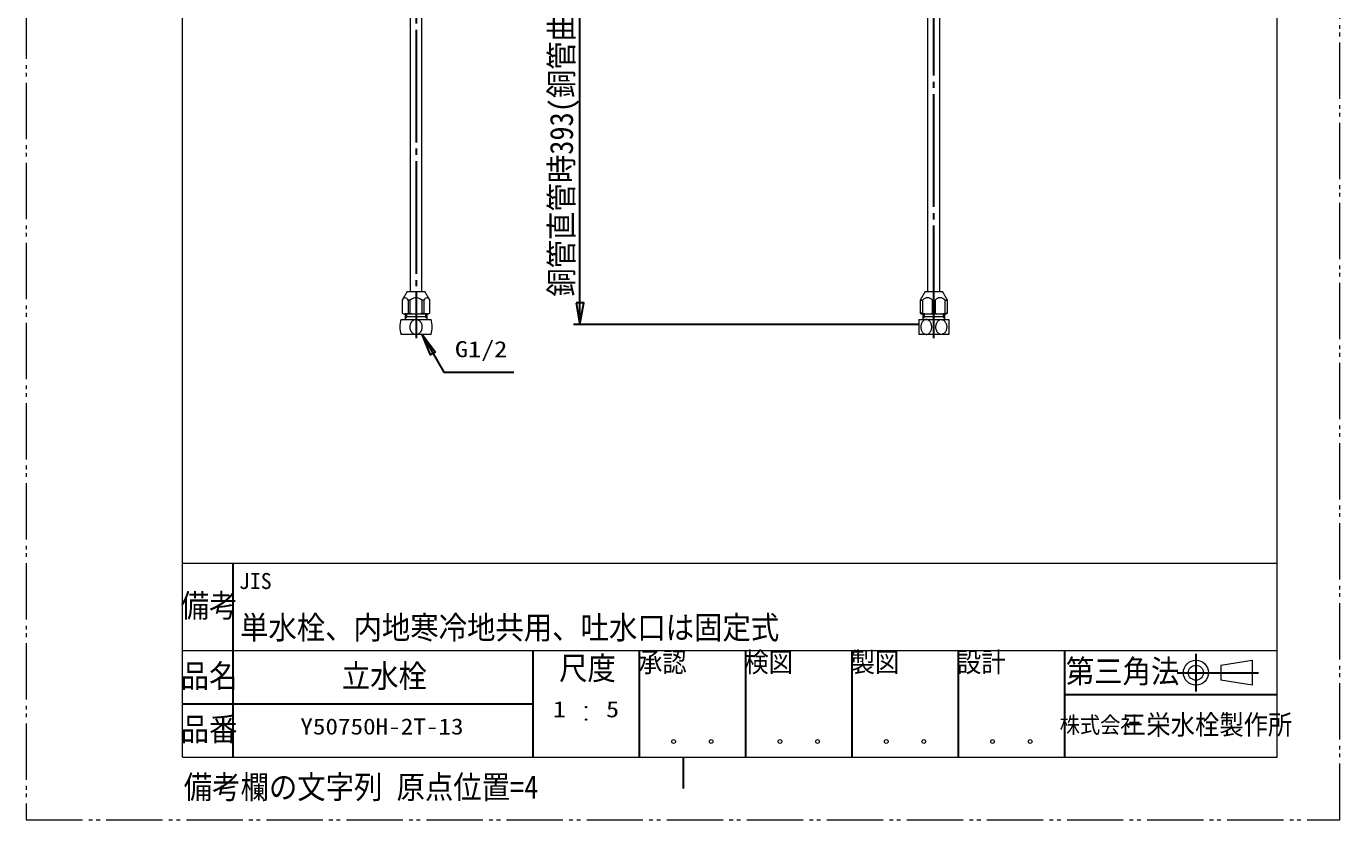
# Model space of a CAD drawing. Units: millimetres at full size, sheet at 1:5; details may follow other scales. Extents: x -1050 to 0, y -742 to 742.
# Drawn here: x -1050 to 0, y -742 to -108 of the extents above; entities that cross this region are included whole.
import ezdxf
from ezdxf.enums import TextEntityAlignment as Align

# ---------------------------------------------------------------- set-up
doc = ezdxf.new("R2010")
doc.units = ezdxf.units.MM
doc.header["$LTSCALE"] = 5
doc.linetypes.add('DOUBLE_CHAIN2', pattern=[12.8, 9, -1, 0.6, -0.6, 0.6, -1])
doc.linetypes.add('LONG_CHAIN', pattern=[21, 18, -1, 1, -1])
doc.layers.add('0-0_Y50750H-2T', color=7, linetype='Continuous', lineweight=15)
doc.styles.add('ＭＳ ゴシック', font='')
doc.styles.add('ＭＳ 明朝', font='')
doc.styles.get('ＭＳ ゴシック').set_extended_font_data('MS Gothic')
doc.styles.get('ＭＳ 明朝').set_extended_font_data('MS Mincho')

msp = doc.modelspace()

# ---------------------------------------------------------------- linework, layer by layer
at = {"layer": '0-0_Y50750H-2T', "color": 4, "linetype": 'DOUBLE_CHAIN2'}
for p, q in [((-1050, 742.5), (-1050, -742.5)), ((0, -742.5), (0, 742.5)), ((-1050, -742.5), (0, -742.5))]:
    msp.add_line(p, q, dxfattribs=at)
at = {"layer": '0-0_Y50750H-2T', "color": 2, "linetype": 'LONG_CHAIN', "lineweight": 30}
for p, q in [((-738.408, 308.803), (-738.408, -357.721)), ((-324.508, -357.721), (-324.508, 3.2)), ((-115, -610), (-115, -640)), ((-130, -625), (-65, -625))]:
    msp.add_line(p, q, dxfattribs=at)
at = {"layer": '0-0_Y50750H-2T', "color": 2, "lineweight": 30}
for p, q in [((-607.408, -346.8), (-607.408, 48.7)), ((-746.367, -340.721), (-746.908, -341.658)), ((-746.367, -337.765), (-746.367, -340.721)), ((-730.449, -340.721), (-730.449, -337.765)), ((-729.908, -341.658), (-730.449, -340.721)), ((-332.471, -340.721), (-333.012, -341.658)), ((-332.471, -337.765), (-332.471, -340.721)), ((-316.553, -340.721), (-316.553, -337.765)), ((-316.012, -341.658), (-316.553, -340.721)), ((-336.508, -346.8), (-612.408, -346.8)), ((-885, -537.5), (-885, -607.5)), ((-885, -607.5), (-885, -692.5)), ((-645, -607.5), (-645, -692.5)), ((-560, -607.5), (-560, -692.5)), ((-475, -607.5), (-475, -692.5)), ((-390, -607.5), (-390, -692.5)), ((-305, -607.5), (-305, -692.5)), ((-220, -607.5), (-220, -692.5)), ((-925, -650), (-645, -650)), ((-220, -642.5), (-50, -642.5)), ((-525, -692.5), (-525, -717.5))]:
    msp.add_line(p, q, dxfattribs=at)
at = {"layer": '0-0_Y50750H-2T'}
for p, q in [((-925, -692.5), (-925, 0)), ((-743.158, 3.404), (-743.158, -320.24)), ((-733.658, -320.24), (-733.658, 3.404)), ((-329.258, -320.24), (-329.258, 3.2)), ((-319.758, -320.24), (-319.758, 3.2)), ((-50, -692.5), (-50, 0)), ((-745.408, -320.24), (-738.408, -320.24)), ((-738.408, -320.24), (-731.408, -320.24)), ((-331.508, -320.24), (-335.508, -327.168)), ((-313.508, -327.168), (-317.508, -320.24)), ((-335.508, -327.168), (-335.508, -337.663)), ((-325.54, -337.663), (-325.54, -327.168)), ((-315.54, -327.168), (-313.508, -327.168)), ((-315.54, -337.663), (-315.54, -327.168)), ((-313.508, -337.663), (-313.508, -327.168)), ((-750.379, -342.721), (-738.408, -342.721)), ((-749.408, -337.663), (-748.408, -338.24)), ((-748.408, -338.24), (-738.408, -338.24)), ((-746.908, -342.721), (-746.908, -337.765)), ((-738.408, -340.721), (-746.908, -340.721)), ((-738.408, -338.24), (-728.408, -338.24)), ((-729.908, -340.721), (-738.408, -340.721)), ((-738.408, -342.721), (-726.438, -342.721)), ((-729.908, -337.765), (-729.908, -342.721)), ((-728.408, -338.24), (-727.408, -337.663)), ((-336.508, -342.721), (-324.512, -342.721)), ((-336.508, -342.721), (-336.508, -346.8)), ((-333.477, -337.663), (-335.508, -337.663)), ((-333.012, -342.721), (-333.012, -337.765)), ((-324.512, -340.721), (-333.012, -340.721)), ((-325.54, -337.663), (-323.477, -337.663)), ((-316.012, -340.721), (-324.512, -340.721)), ((-324.512, -342.721), (-312.508, -342.721)), ((-316.012, -337.765), (-316.012, -342.721)), ((-315.54, -337.663), (-313.508, -337.663)), ((-312.508, -342.721), (-312.508, -354.721)), ((-743.258, -354.721), (-750.379, -354.721)), ((-726.438, -354.721), (-733.558, -354.721)), ((-336.508, -346.8), (-336.508, -354.721)), ((-324.508, -354.721), (-336.508, -354.721)), ((-312.508, -354.721), (-324.508, -354.721)), ((-925, -537.5), (-50, -537.5)), ((-50, -607.5), (-925, -607.5)), ((-95, -619), (-70, -615)), ((-95, -619), (-95, -631)), ((-70, -615), (-70, -635)), ((-70, -635), (-95, -631)), ((-925, -692.5), (-525, -692.5)), ((-525, -692.5), (-50, -692.5))]:
    msp.add_line(p, q, dxfattribs=at)
for points in [[(-745.408, -320.24), (-749.408, -327.168), (-749.408, -337.663)], [(-727.408, -337.663), (-727.408, -327.168), (-731.408, -320.24)], [(-331.508, -320.24), (-324.508, -320.24), (-317.508, -320.24)], [(-335.508, -327.168), (-333.477, -327.168), (-333.477, -337.663)], [(-325.54, -327.168), (-323.477, -327.168), (-323.477, -337.663)], [(-335.508, -337.663), (-334.508, -338.24), (-324.508, -338.24)], [(-330.887, -342.828), (-331.383, -342.927), (-331.858, -343.1), (-332.304, -343.338), (-332.716, -343.632), (-333.09, -343.972), (-333.426, -344.35), (-333.724, -344.759), (-333.984, -345.193), (-334.207, -345.646), (-334.396, -346.116), (-334.55, -346.597), (-334.67, -347.089), (-334.758, -347.587), (-334.814, -348.09), (-334.837, -348.595), (-334.83, -349.101), (-334.79, -349.605), (-334.718, -350.106), (-334.614, -350.601), (-334.477, -351.087), (-334.306, -351.564), (-334.1, -352.026), (-333.858, -352.47), (-333.58, -352.892), (-333.263, -353.286), (-332.908, -353.646), (-332.515, -353.964), (-332.085, -354.231), (-331.624, -354.438), (-331.137, -354.575), (-330.635, -354.635), (-330.13, -354.615), (-329.634, -354.516), (-329.159, -354.343), (-328.713, -354.105), (-328.301, -353.811), (-327.927, -353.471), (-327.591, -353.093), (-327.293, -352.684)], [(-327.293, -352.684), (-327.033, -352.25), (-326.809, -351.797), (-326.621, -351.327), (-326.467, -350.845), (-326.346, -350.354), (-326.259, -349.856), (-326.203, -349.353), (-326.179, -348.848), (-326.187, -348.342), (-326.227, -347.838), (-326.298, -347.337), (-326.402, -346.842), (-326.539, -346.355), (-326.711, -345.879), (-326.916, -345.417), (-327.158, -344.973), (-327.437, -344.551), (-327.754, -344.157), (-328.109, -343.797), (-328.502, -343.479), (-328.931, -343.212), (-329.393, -343.005), (-329.88, -342.868), (-330.382, -342.807), (-330.887, -342.828)], [(-324.508, -338.24), (-314.508, -338.24), (-313.508, -337.663)], [(-321.724, -352.684), (-321.984, -352.25), (-322.207, -351.797), (-322.396, -351.327), (-322.55, -350.845), (-322.67, -350.354), (-322.758, -349.856), (-322.814, -349.353), (-322.837, -348.848), (-322.83, -348.342), (-322.79, -347.838), (-322.718, -347.337), (-322.614, -346.842), (-322.477, -346.355), (-322.306, -345.879), (-322.1, -345.417), (-321.858, -344.973), (-321.58, -344.551), (-321.263, -344.157), (-320.908, -343.797), (-320.515, -343.479), (-320.085, -343.212), (-319.624, -343.005), (-319.137, -342.868), (-318.635, -342.807), (-318.13, -342.828)], [(-318.13, -342.828), (-317.634, -342.927), (-317.159, -343.1), (-316.713, -343.338), (-316.301, -343.632), (-315.927, -343.972), (-315.591, -344.35), (-315.293, -344.759), (-315.033, -345.193), (-314.809, -345.646), (-314.621, -346.116), (-314.467, -346.597), (-314.346, -347.089), (-314.259, -347.587), (-314.203, -348.09), (-314.179, -348.595), (-314.187, -349.101), (-314.227, -349.605), (-314.298, -350.106), (-314.402, -350.601), (-314.539, -351.087), (-314.711, -351.564), (-314.916, -352.026), (-315.158, -352.47), (-315.437, -352.892), (-315.754, -353.286), (-316.109, -353.646), (-316.502, -353.964), (-316.931, -354.231), (-317.393, -354.438), (-317.88, -354.575), (-318.382, -354.635), (-318.887, -354.615), (-319.383, -354.516), (-319.858, -354.343), (-320.304, -354.105), (-320.716, -353.811), (-321.09, -353.471), (-321.426, -353.093), (-321.724, -352.684)], [(-733.558, -354.721), (-738.408, -354.721), (-743.258, -354.721)]]:
    msp.add_lwpolyline(points, dxfattribs=at)
for points in [[(-744.777, -327.168), (-744.777, -337.663), (-742.991, -337.663), (-742.991, -327.168)], [(-732.039, -327.168), (-733.826, -327.168), (-733.826, -337.663), (-732.039, -337.663)]]:
    msp.add_lwpolyline(points, close=True, dxfattribs=at)
at = {"layer": '0-0_Y50750H-2T', "color": 2, "lineweight": 30}
for points in [[(-610.494, -329.3), (-607.408, -346.8), (-604.323, -329.3)], [(-610.494, -329.3), (-607.408, -346.8), (-604.323, -329.3)], [(-722.813, -368.725), (-726.804, -371.029), (-733.558, -354.721)]]:
    msp.add_lwpolyline(points, close=True, dxfattribs=at)
msp.add_lwpolyline([(-733.558, -354.721), (-716.238, -384.721), (-660.305, -384.721)], dxfattribs=at)
at = {"layer": '0-0_Y50750H-2T'}
for centre, radius in [((-115, -625), 10), ((-115, -625), 6), ((-532.5, -680), 1.5), ((-502.5, -680), 1.5), ((-447.5, -680), 1.5), ((-417.5, -680), 1.5), ((-362.5, -680), 1.5), ((-332.5, -680), 1.5), ((-277.5, -680), 1.5), ((-247.5, -680), 1.5)]:
    msp.add_circle(centre, radius, dxfattribs=at)
at = {"layer": '0-0_Y50750H-2T', "linetype": 'LONG_CHAIN'}
for centre in [(-602.5, -652.5), (-602.5, -662.5)]:
    msp.add_circle(centre, 0.5, dxfattribs=at)
at = {"layer": '0-0_Y50750H-2T'}
for centre, radius, start, end in [((-747.093, -327.847), 2.413, 16.34871, 163.65129), ((-738.408, -332.364), 6.928, 90, 131.40962), ((-738.408, -332.364), 6.928, 48.59038, 90), ((-729.724, -327.847), 2.413, 16.34871, 163.65129), ((-329.508, -330.848), 5.412, 42.83555, 137.16445), ((-319.508, -330.848), 5.412, 42.83555, 137.16445), ((-733.408, -348.721), 18, 160.52878, 199.47122), ((-747.093, -333.31), 4.93, 241.98657, 298.01343), ((-736.718, -348.668), 6.686, 157.69045, 162.86083), ((-738.408, -319.765), 18.475, 255.63849, 270), ((-737.196, -348.472), 6.17, 153.04223, 157.69045), ((-737.106, -348.518), 6.27, 148.55236, 153.04223), ((-737.567, -348.236), 5.73, 143.66587, 148.55236), ((-737.534, -348.26), 5.77, 138.91975, 143.66587), ((-737.914, -347.929), 5.266, 133.74938, 138.91975), ((-737.91, -347.933), 5.273, 128.70497, 133.74938), ((-738.182, -347.593), 4.837, 123.23528, 128.70497), ((-738.183, -347.592), 4.835, 117.88157, 123.23528), ((-738.341, -347.293), 4.497, 111.0229, 117.88157), ((-738.358, -347.251), 4.451, 104.19096, 111.0229), ((-738.408, -347.051), 4.246, 90.00322, 104.19096), ((-738.409, -347.051), 4.246, 75.80904, 89.99678), ((-738.408, -319.765), 18.475, 270, 284.36151), ((-738.459, -347.251), 4.451, 68.9771, 75.80904), ((-738.475, -347.293), 4.497, 62.11843, 68.9771), ((-738.633, -347.592), 4.835, 56.76472, 62.11843), ((-738.634, -347.593), 4.837, 51.29503, 56.76472), ((-738.907, -347.933), 5.273, 46.25062, 51.29503), ((-738.902, -347.929), 5.266, 41.08025, 46.25062), ((-739.282, -348.26), 5.77, 36.33413, 41.08025), ((-739.25, -348.236), 5.73, 31.44764, 36.33413), ((-739.711, -348.518), 6.27, 26.95777, 31.44764), ((-739.621, -348.472), 6.17, 22.30955, 26.95777), ((-740.099, -348.668), 6.686, 17.13917, 22.30955), ((-729.724, -333.31), 4.93, 241.98657, 298.01343), ((-743.408, -348.721), 18, 340.52878, 19.47122), ((-329.508, -324.312), 13.928, 253.44452, 286.55548), ((-319.508, -324.338), 13.904, 253.41488, 286.58512), ((-736.383, -348.724), 7.025, 169.90198, 184.18317), ((-736.549, -348.736), 6.859, 184.18317, 196.17532), ((-736.747, -348.659), 6.655, 162.86083, 169.90198), ((-736.884, -348.833), 6.51, 196.17532, 202.38521), ((-737.007, -348.884), 6.377, 202.38521, 206.88212), ((-737.284, -349.025), 6.066, 206.88212, 211.52329), ((-737.415, -349.105), 5.913, 211.52329, 216.25848), ((-737.674, -349.295), 5.592, 216.25848, 221.15591), ((-737.799, -349.405), 5.425, 221.15591, 226.17496), ((-738.011, -349.625), 5.119, 226.17496, 231.37068), ((-738.102, -349.738), 4.974, 231.37068, 236.68907), ((-738.25, -349.965), 4.703, 236.68907, 243.29375), ((-738.319, -350.101), 4.551, 243.29375, 248.93408), ((-738.375, -350.248), 4.393, 248.93408, 257.01051), ((-738.391, -350.313), 4.326, 257.01051, 269.76546), ((-738.426, -350.313), 4.326, 270.23454, 282.98949), ((-738.441, -350.248), 4.393, 282.98949, 291.06592), ((-738.498, -350.101), 4.551, 291.06592, 296.70625), ((-738.566, -349.965), 4.703, 296.70625, 303.31093), ((-738.715, -349.738), 4.974, 303.31093, 308.62932), ((-738.806, -349.625), 5.119, 308.62932, 313.82504), ((-739.017, -349.405), 5.425, 313.82504, 318.84409), ((-739.143, -349.295), 5.592, 318.84409, 323.74152), ((-739.402, -349.105), 5.913, 323.74152, 328.47671), ((-739.532, -349.025), 6.066, 328.47671, 333.11788), ((-739.81, -348.884), 6.377, 333.11788, 337.61479), ((-739.933, -348.833), 6.51, 337.61479, 343.82468), ((-740.069, -348.659), 6.655, 10.09802, 17.13917), ((-740.268, -348.736), 6.859, 343.82468, 355.81683), ((-740.433, -348.724), 7.025, 355.81683, 10.09802)]:
    msp.add_arc(centre, radius, start, end, dxfattribs=at)

# ---------------------------------------------------------------- texts
at = {"layer": '0-0_Y50750H-2T', "style": 'ＭＳ 明朝', "width": 0.9}
msp.add_text('銅管直管時393(銅管曲げR60以上)', height=18.48, rotation=90, dxfattribs=at).set_placement((-607.408, -324.521), align=Align.BOTTOM_LEFT)
at = {"layer": '0-0_Y50750H-2T'}
for s, height, style, width, p in [('G1/2', 12.83, 'ＭＳ ゴシック', 1.2, (-707.318, -376.721)), ('単水栓、内地寒冷地共用、吐水口は固定式', 18.48, 'ＭＳ 明朝', 0.9, (-879.112, -603.684)), ('立水栓', 18.48, 'ＭＳ 明朝', 0.9, (-797.754, -642.434)), ('1', 12.83, 'ＭＳ ゴシック', 1.2, (-629.026, -664.5)), ('5', 12.83, 'ＭＳ ゴシック', 1.2, (-586.526, -664.5)), ('株式会社', 13.2, 'ＭＳ 明朝', 0.9, (-223.906, -677.274)), ('三栄水栓製作所', 15.84, 'ＭＳ 明朝', 0.9, (-174.023, -679.229)), ('Y50750H-2T-13', 12.83, 'ＭＳ ゴシック', 1.15, (-830.914, -678.25))]:
    msp.add_text(s, height=height, dxfattribs=dict(at, style=style, width=width)).set_placement(p, align=Align.BOTTOM_LEFT)
at = {"layer": '0-0_Y50750H-2T', "style": 'ＭＳ ゴシック'}
msp.add_text('JIS', height=12.83, dxfattribs=at).set_placement((-880, -562), align=Align.BOTTOM_LEFT)
at = {"layer": '0-0_Y50750H-2T', "color": 2, "style": 'ＭＳ 明朝', "width": 0.9}
for s, height, p in [('備考', 18.48, (-926.54, -586.184)), ('承認', 15.84, (-560.963, -629.229)), ('検図', 15.84, (-475.963, -629.229)), ('製図', 15.84, (-390.963, -629.229)), ('設計', 15.84, (-305.963, -629.229)), ('品名', 18.48, (-926.54, -642.434)), ('尺度', 18.48, (-624.04, -636.184)), ('第三角法', 18.48, (-218.968, -638.684)), ('品番', 18.48, (-926.54, -684.934))]:
    msp.add_text(s, height=height, dxfattribs=at).set_placement(p, align=Align.BOTTOM_LEFT)
at = {"layer": '0-0_Y50750H-2T', "color": 134, "style": 'ＭＳ 明朝', "width": 0.9}
msp.add_text('備考欄の文字列 原点位置=4', height=18.48, dxfattribs=at).set_placement((-924.112, -731.184), align=Align.BOTTOM_LEFT)

doc.saveas('drawing.dxf')
